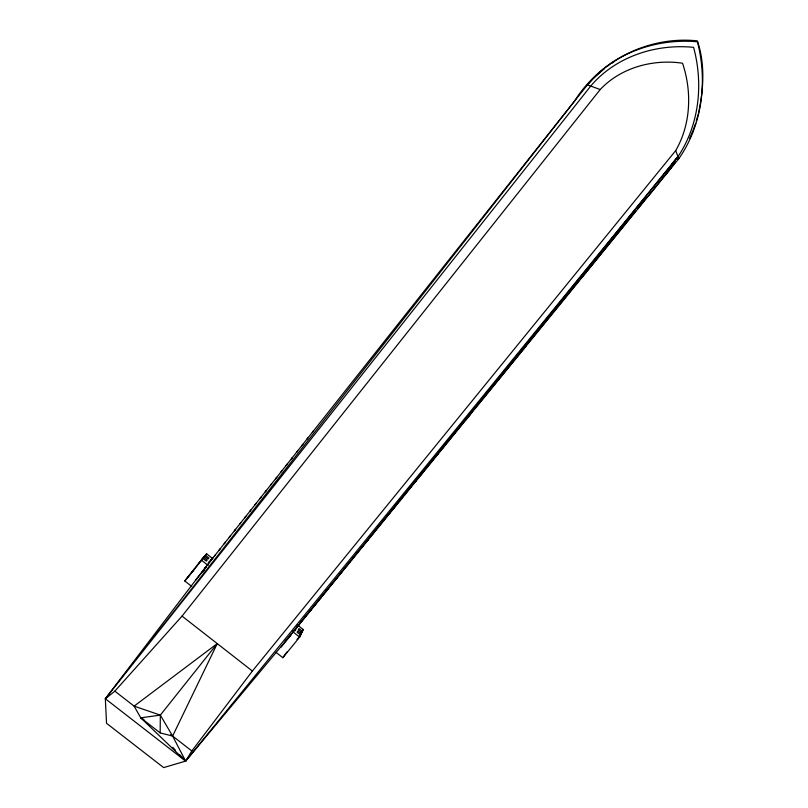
<?xml version="1.0" encoding="UTF-8"?>
<svg xmlns="http://www.w3.org/2000/svg" width="808" height="808" viewBox="0 0 808 808"><rect width="100%" height="100%" fill="white"/><g stroke="black" fill="none" stroke-linecap="round" stroke-linejoin="round"><path stroke-width="1.21" d="M179.629 754.682L185.638 761.096L172.619 736.048L160.327 715.13L134.118 706.131L140.764 717.837L185.638 761.096L191.829 750.975L172.619 736.048L160.166 732.906L160.327 715.13L217.251 643.602L134.118 706.131L114.837 691.153L105.333 698.738L106.535 723.291L163.65 767.6L185.638 761.096L289.527 636.381L678.76 158.732C702.374 125.139 707.606 81.083 697.445 41.804C656.803 38.087 613.625 52.762 587.416 84.86L203.909 569.337L105.333 698.738L185.638 761.096L677.973 156.631C699.314 124.866 703.505 83.86 693.587 47.349C655.803 43.551 615.595 56.631 590.719 86.072L105.333 698.738L574.387 101.313C600.203 60.075 648.875 35.734 697.355 40.865C705.344 64.115 703.596 89.84 698.425 113.554M470.216 414.575L465.438 420.443M454.46 433.916L454.591 433.401M453.732 434.815L453.864 434.29M448.985 440.643L449.127 440.108M448.258 441.532L448.4 440.996M443.521 447.339L443.673 446.794M442.794 448.228L442.956 447.683M696.244 121.18L698.112 114.645M438.067 454.025L438.239 453.47M437.35 454.914L437.512 454.359M432.634 460.701L432.805 460.136M431.916 461.59L432.088 461.014M427.21 467.357L427.392 466.782M426.493 468.246L426.674 467.66M421.796 474.003L421.988 473.407M421.079 474.882L421.271 474.286M415.676 481.517L415.888 480.901M410.282 488.133L410.504 487.507M410.999 487.254L411.221 486.628M405.616 493.85L405.848 493.223M404.909 494.728L405.141 494.092M692.133 132.835L695.617 123.361M400.253 500.445L400.495 499.788M399.536 501.314L399.778 500.667M394.183 507.889L394.435 507.222M394.89 507.01L395.142 506.353M389.547 513.575L389.81 512.898M388.84 514.443L389.103 513.767M383.507 520.988L383.79 520.302M384.214 520.12L384.487 519.433M378.195 527.513L378.477 526.816M378.891 526.654L379.184 525.947M372.882 534.027L373.175 533.31M373.589 533.169L373.882 532.452M368.286 539.673L368.589 538.946M367.579 540.532L367.892 539.805M362.297 547.016L362.62 546.279M357.722 552.632L358.045 551.884M357.025 553.49L357.348 552.743M351.763 559.944L352.096 559.187L299.697 623.433M346.511 566.398L346.854 565.62M347.208 565.539L347.551 564.762M341.269 572.822L341.622 572.034M689.537 138.522L691.608 133.966M336.037 579.245L336.411 578.447M336.734 578.397L337.098 577.599M330.815 585.649L331.199 584.83M331.512 584.8L331.886 583.992M326.301 591.193L326.695 590.365M325.614 592.042L325.998 591.214M320.412 598.415L321.503 596.738M217.251 643.602L172.619 736.048L170.498 734.836M315.231 604.778L315.635 603.93M276.043 652.369L282.851 657.702L299.657 637.118L303.303 629.573L297.384 624.927M315.918 603.94L316.322 603.091M310.05 611.131L311.161 609.424M305.576 616.625L306.01 615.757M304.889 617.464L305.323 616.595M282.851 657.702L286.85 651.955M300.424 622.948L300.859 622.069M295.213 630.755L295.819 629.533M296.455 628.27L297.061 627.058M285.194 640.906L289.527 636.381L290.638 634.199M191.829 750.975L252.379 671.044L675.7 150.591C690.911 124.331 692.102 91.637 682.538 63.216C653.056 58.873 620.948 67.478 600.213 89.537L182.042 616.11L114.837 691.153M207.959 564.317L213.474 557.257M201.222 573.579L206.636 566.004L205.293 568.125M202.828 571.852L206.202 566.539L202.828 571.842M608.172 65.751L608.889 64.781M665.55 174.942L675.478 161.903M191.627 586.335L184.779 580.982L202.768 558.338L206.303 561.106L207.161 560.075L203.636 557.308M187.234 578.074L194.758 568.691L193.869 569.741M198.869 563.59L184.779 580.982M200.414 561.631L206.606 553.793L212.534 558.439M195.667 580.225L203.747 570.024M289.527 636.381L677.973 156.631L672.286 163.388M296.516 627.341L298.101 625.392M352.793 558.328L412.009 485.598M413.555 483.77L465.368 420.099M470.943 413.262L472.64 411.252M474.134 409.343L525.978 346.157M527.402 344.046L577.094 283.063M577.68 282.265L579.275 280.305M580.7 278.629L582.982 276.205M635.825 210.898L583.74 275.265M637.361 209.09L641.007 204.626M641.4 204.06L646.976 197.213M671.67 166.913L647.965 196.455M281.134 647.107L290.819 635.219M301.727 631.503L303.303 629.573M301.02 633.078L302.465 631.3L298.98 628.563L298.384 629.775L301.879 632.523M299.071 636.472L301.263 633.795L297.758 631.048L297.142 632.27L300.667 635.027L297.011 639.502M229.26 537.32L229.846 536.603M229.937 536.462L230.522 535.744M214.675 555.742L215.292 554.995M219.079 550.177L220.362 548.592M224.169 543.754L224.765 543.026M224.836 542.905L225.432 542.178M249.763 511.424L250.308 510.757M250.44 510.555L250.985 509.899M239.491 524.392L240.057 523.705M240.168 523.534L240.733 522.847M244.622 517.918L245.178 517.241M245.299 517.059L245.854 516.383M208.302 562.671L209.161 561.631M210.04 560.56L210.888 559.53M234.371 530.866L234.946 530.159M235.047 530.008L235.623 529.311M265.246 491.85L265.771 491.224M265.933 490.991L266.448 490.365M270.438 485.305L270.943 484.689M271.124 484.436L271.629 483.82M254.914 504.909L255.449 504.263M255.601 504.051L256.136 503.394M260.075 498.395L260.6 497.748M260.762 497.526L261.287 496.89M286.052 465.57L286.537 464.994M286.749 464.691L287.224 464.115M280.841 472.165L281.325 471.569M281.527 471.286L282.012 470.7M275.629 478.74L276.124 478.134M276.316 477.871L276.821 477.265M301.778 445.703L302.222 445.168M302.475 444.824L302.919 444.289M296.526 452.339L296.98 451.793M297.223 451.46L297.677 450.914M291.284 458.964L291.749 458.399M291.981 458.086L292.446 457.52M312.322 432.391L312.746 431.886M313.019 431.502L313.443 430.997M307.04 439.057L307.484 438.532M307.747 438.168L308.181 437.653M206.606 553.793L201.293 560.075L208.252 565.519M197.021 565.61L205.394 555.227L208.908 557.985L208.05 559.005L204.535 556.247M198.819 563.489L199.687 562.449M192.041 571.902L192.94 570.842M604.313 68.771L593.355 78.447L586.861 85.668L587.416 84.86L600.213 89.537M611.474 63.428L614.575 61.398M691.648 133.32L692.638 133.017M677.498 158.944L678.76 158.732L675.7 150.591M160.166 732.906L140.764 717.837L160.327 715.13M140.764 717.837L143.945 719.655M182.042 616.11L252.379 671.044M292.698 631.674L299.657 637.118M172.761 747.35L175.336 750.097M299.233 624.473A13.504 0.939 -52.2 0 1 292.981 630.917"/></g></svg>
